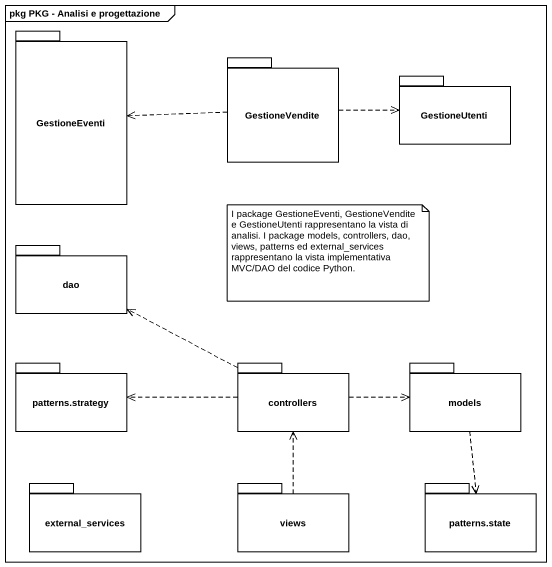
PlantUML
@startuml
mainframe pkg PKG - Analisi e progettazione
package GestioneEventi {
}
package GestioneVendite {
}
package GestioneUtenti {
}
package dao {
}
package "patterns.strategy" as patterns_strategy {
}
package controllers {
}
package models {
}
package external_services {
}
package views {
}
package "patterns.state" as patterns_state {
}
GestioneVendite .left.> GestioneEventi
GestioneVendite .right.> GestioneUtenti
controllers .left.> dao
controllers .left.> patterns_strategy
controllers .right.> models
models ..> patterns_state
views .up.> controllers
note as N1
  I package GestioneEventi, GestioneVendite e GestioneUtenti rappresentano la vista di analisi. I package models, controllers, dao, views, patterns ed external_services rappresentano la vista implementativa MVC/DAO del codice Python.
end note
@enduml
